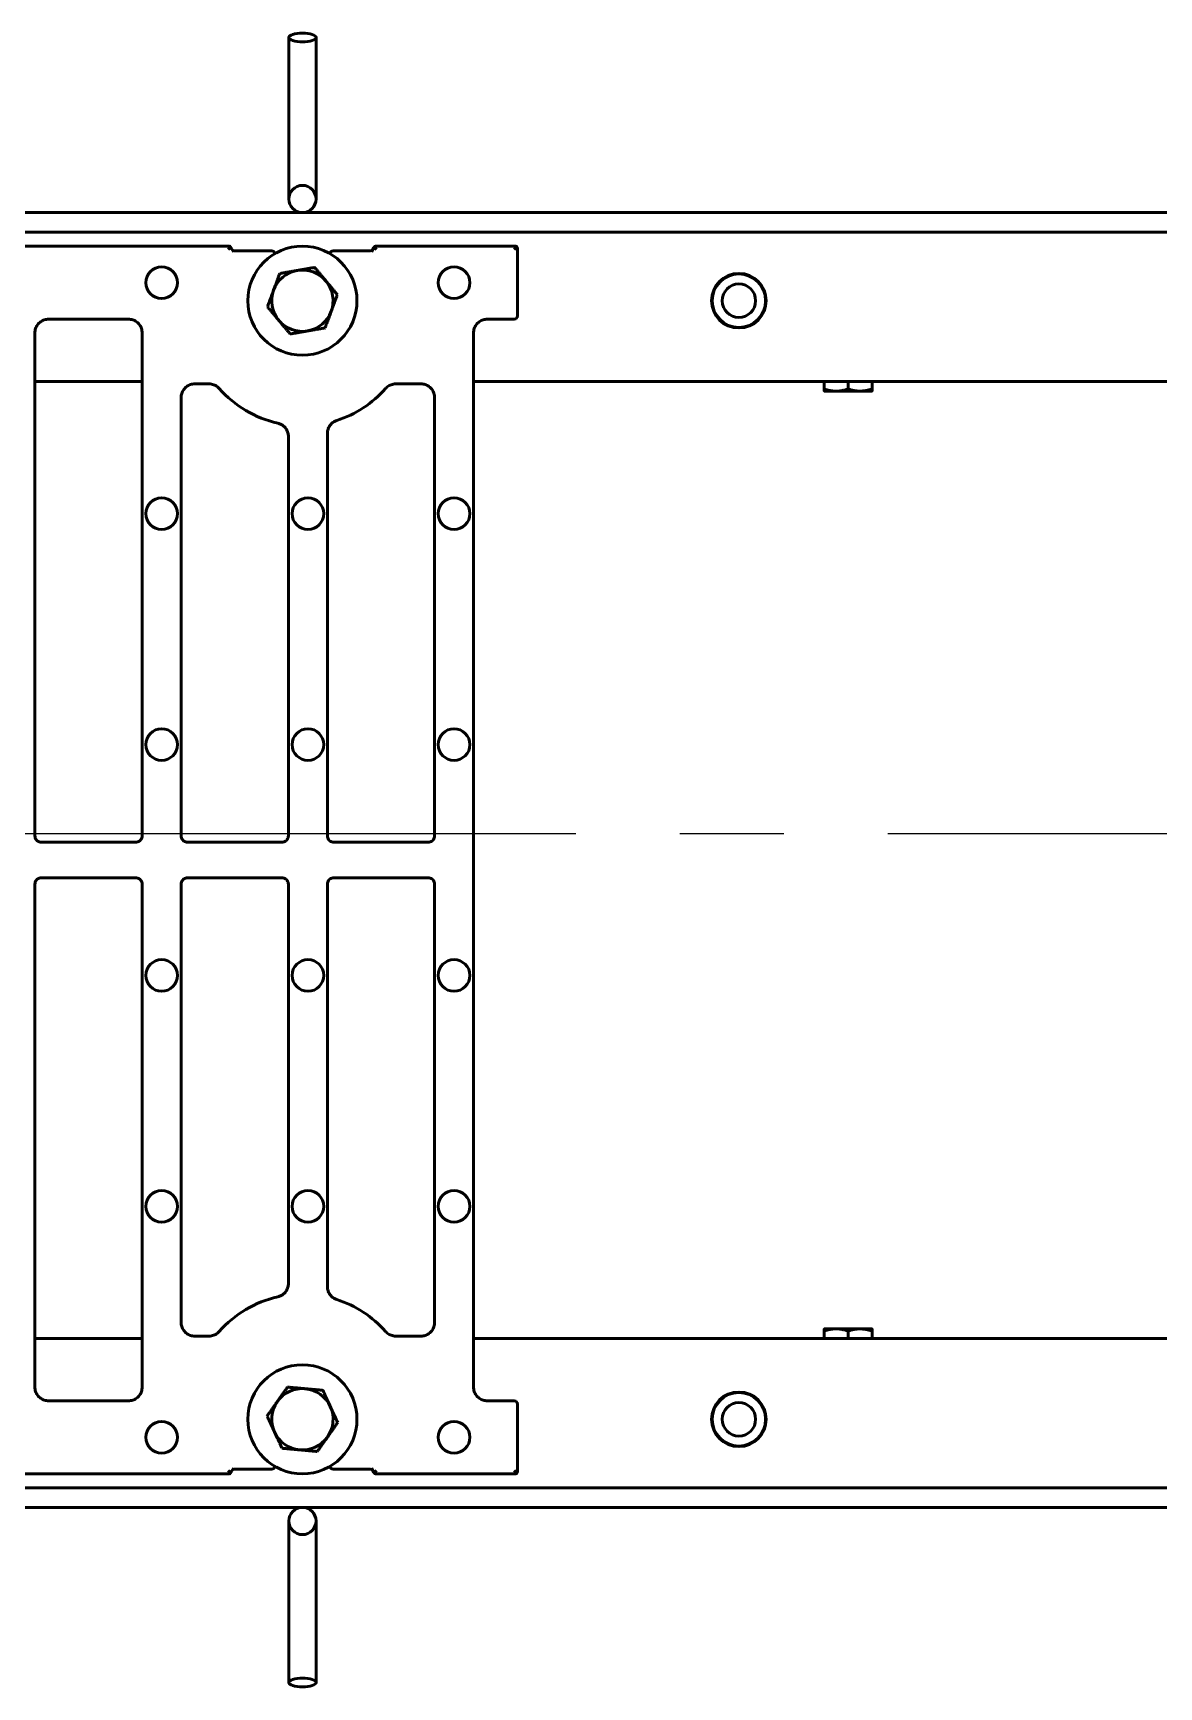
# Model space of a CAD drawing. Header units: inches. Extents: x 6 to 170, y 1 to 50.
# Drawn here: x 138.58 to 148.9, y 33.1 to 48.25 of the extents above; entities that cross this region are included whole.
import ezdxf

# ---------------------------------------------------------------- set-up
doc = ezdxf.new("R2010")
doc.units = ezdxf.units.IN
doc.header["$LTSCALE"] = 8
doc.header["$MEASUREMENT"] = 0
doc.linetypes.add('CENTER2', pattern=[1.125, 0.75, -0.125, 0.125, -0.125])
doc.layers.add('Visible (ANSI)', color=7, linetype='Continuous', lineweight=50)

msp = doc.modelspace()

# ---------------------------------------------------------------- linework, layer by layer
at = {"color": 7, "linetype": 'CENTER2', "ltscale": 0.952448}
msp.add_line((43.552063, 40.918385), (168.921708, 40.918385), dxfattribs=at)
at = {"layer": 'Visible (ANSI)'}
for p, q in [((140.927053, 47.635473), (140.927053, 48.213706)), ((141.177053, 47.635473), (141.177053, 48.213706)), ((140.927053, 47.635473), (140.927053, 47.399769)), ((141.177053, 47.399769), (141.177053, 47.635473)), ((140.927053, 46.740316), (140.927053, 47.399769)), ((141.177053, 46.740316), (141.177053, 47.399769)), ((140.927053, 46.740316), (140.927053, 46.733417)), ((141.177053, 46.733417), (141.177053, 46.740316)), ((167.052053, 46.608417), (47.052053, 46.608417)), ((167.052053, 46.429417), (47.052053, 46.429417)), ((140.376827, 46.301417), (121.727279, 46.301417)), ((140.394022, 46.293058), (140.37238, 46.271417)), ((140.41985, 46.250788), (140.397236, 46.28854)), ((140.77044, 46.25791), (140.483991, 46.25791)), ((141.620115, 46.25791), (141.333666, 46.25791)), ((141.70687, 46.28854), (141.684256, 46.250788)), ((141.710084, 46.293058), (141.731726, 46.271417)), ((143.000256, 46.301417), (141.727279, 46.301417)), ((143.017546, 46.295819), (142.993144, 46.271417)), ((143.023144, 45.662197), (143.023144, 46.276015)), ((138.725493, 45.632197), (139.458613, 45.632197)), ((142.745493, 45.632197), (142.993144, 45.632197)), ((139.583514, 45.062417), (138.600592, 45.062417)), ((140.196513, 45.03903), (140.065391, 45.03903)), ((142.138715, 45.03903), (141.907592, 45.03903)), ((167.052053, 45.062417), (142.620592, 45.062417)), ((145.833703, 45.062417), (145.83381, 44.992144)), ((146.052703, 45.062417), (146.05281, 44.992477)), ((146.271704, 45.062417), (146.27181, 44.992811)), ((145.83384, 44.972583), (145.94334, 44.97275)), ((145.94334, 44.97275), (146.16234, 44.973084)), ((146.16234, 44.973084), (146.27184, 44.973251)), ((138.660851, 40.838739), (139.523255, 40.838739)), ((140.000851, 40.838739), (140.863255, 40.838739)), ((141.340851, 40.838739), (142.203255, 40.838739)), ((139.523255, 40.514094), (138.660851, 40.514094)), ((140.863255, 40.514094), (140.000851, 40.514094)), ((142.203255, 40.514094), (141.340851, 40.514094)), ((145.94334, 36.380083), (145.83384, 36.38025)), ((146.16234, 36.379749), (145.94334, 36.380083)), ((146.27184, 36.379582), (146.16234, 36.379749)), ((138.600592, 36.290417), (139.583514, 36.290417)), ((140.065391, 36.313803), (140.196513, 36.313803)), ((141.907592, 36.313803), (142.138715, 36.313803)), ((142.620592, 36.290417), (167.052053, 36.290417)), ((145.833703, 36.290417), (145.83381, 36.36069)), ((146.052703, 36.290417), (146.05281, 36.360356)), ((146.271704, 36.290417), (146.27181, 36.360022)), ((139.458613, 35.720637), (138.725493, 35.720637)), ((142.993144, 35.720637), (142.745493, 35.720637)), ((143.023144, 35.076818), (143.023144, 35.690637)), ((121.727279, 35.051417), (140.376827, 35.051417)), ((140.394022, 35.059775), (140.37238, 35.081417)), ((140.397236, 35.064293), (140.41985, 35.102045)), ((140.483991, 35.094923), (140.77044, 35.094923)), ((141.333666, 35.094923), (141.620115, 35.094923)), ((141.684256, 35.102045), (141.70687, 35.064293)), ((141.710084, 35.059775), (141.731726, 35.081417)), ((143.000256, 35.051417), (141.727279, 35.051417)), ((143.017546, 35.057014), (142.993144, 35.081417)), ((47.052053, 34.923417), (167.052053, 34.923417)), ((47.052053, 34.744417), (167.052053, 34.744417)), ((140.927053, 34.619417), (140.927053, 34.612517)), ((140.927053, 34.612517), (140.927053, 33.953064)), ((141.177053, 34.612517), (141.177053, 34.619417)), ((141.177053, 34.612517), (141.177053, 33.953064)), ((140.927053, 33.953064), (140.927053, 33.71736)), ((141.177053, 33.71736), (141.177053, 33.953064)), ((140.927053, 33.71736), (140.927053, 33.139127)), ((141.177053, 33.71736), (141.177053, 33.139127))]:
    msp.add_line(p, q, dxfattribs=at)
for centre, radius in [((141.052053, 46.733417), 0.125), ((141.052053, 45.801417), 0.5), ((139.762053, 45.966417), 0.145), ((142.442053, 45.966417), 0.145), ((145.052053, 45.801417), 0.25), ((145.052053, 45.801417), 0.245), ((145.052053, 45.801417), 0.1535), ((139.762053, 43.850417), 0.145), ((141.102053, 43.850417), 0.145), ((142.442053, 43.850417), 0.145), ((139.762053, 41.734417), 0.145), ((141.102053, 41.734417), 0.145), ((142.442053, 41.734417), 0.145), ((139.762053, 39.618417), 0.145), ((141.102053, 39.618417), 0.145), ((142.442053, 39.618417), 0.145), ((139.762053, 37.502417), 0.145), ((141.102053, 37.502417), 0.145), ((142.442053, 37.502417), 0.145), ((141.052053, 35.551417), 0.5), ((145.052053, 35.551417), 0.25), ((145.052053, 35.551417), 0.245), ((145.052053, 35.551417), 0.1535), ((139.762053, 35.386417), 0.145), ((142.442053, 35.386417), 0.145), ((141.052053, 34.619417), 0.125)]:
    msp.add_circle(centre, radius, dxfattribs=at)
for centre, radius, start, end in [((140.77044, 46.22791), 0.03, 10.1908074, 90), ((141.333666, 46.22791), 0.03, 90, 169.8092746), ((141.052053, 45.801417), 0.28125, 99.805178, 159.805178), ((141.052053, 45.801417), 0.28125, 39.805178, 99.805178), ((141.052053, 45.801417), 0.28125, 339.805178, 39.805178), ((141.052053, 45.801417), 0.28125, 159.805178, 219.805178), ((141.052053, 45.801417), 0.28125, 219.805178, 279.805178), ((141.052053, 45.801417), 0.28125, 279.805178, 339.805178), ((142.993144, 45.662197), 0.03, 270, 0), ((141.052053, 45.671417), 1.017692, 221.5096441, 257.1871397), ((141.052053, 45.671417), 1.017692, 288.0166985, 318.4903559), ((141.052053, 35.681417), 1.017692, 102.8128603, 138.4903559), ((141.052053, 35.681417), 1.017692, 41.5096441, 71.9833015), ((141.052053, 35.551417), 0.28125, 84.7499239, 144.7499239), ((141.052053, 35.551417), 0.28125, 24.7499239, 84.7499239), ((141.052053, 35.551417), 0.28125, 144.7499239, 204.7499239), ((141.052053, 35.551417), 0.28125, 324.7499239, 24.7499239), ((142.993144, 35.690637), 0.03, 0, 90), ((141.052053, 35.551417), 0.28125, 204.7499239, 264.7499239), ((141.052053, 35.551417), 0.28125, 264.7499239, 324.7499239), ((140.77044, 35.124923), 0.03, 270, 349.8092746), ((141.333666, 35.124923), 0.03, 190.1908074, 270)]:
    msp.add_arc(centre, radius, start, end, dxfattribs=at)
for centre, major_axis in [((141.052053, 48.213706), (0.125, 0)), ((141.052053, 33.139127), (-0.125, 0))]:
    msp.add_ellipse(centre, major_axis=major_axis, ratio=0.321439465, dxfattribs=at)
for centre, major_axis, ratio, start_param, end_param in [((140.37238, 46.271654), (-0.008785, 0.031759), 0.903202452, 4.467576532, 5.180221444), ((141.731726, 46.271654), (0.008785, 0.031759), 0.903202452, 1.102963863, 1.815608775), ((142.993144, 46.271664), (0.010863, 0.034611), 0.807957516, 5.082921854, 5.703730028), ((140.37238, 35.081179), (-0.008785, -0.031759), 0.903202452, 1.102963863, 1.815608775), ((141.731726, 35.081179), (0.008785, -0.031759), 0.903202452, 4.467576532, 5.180221444), ((142.993144, 35.081169), (0.010863, -0.034611), 0.807957516, 0.579455279, 1.200263453)]:
    msp.add_ellipse(centre, major_axis=major_axis, ratio=ratio, start_param=start_param, end_param=end_param, dxfattribs=at)
for points, knots in [([(140.376827, 46.301417), (140.376968, 46.301417), (140.37712, 46.301413), (140.377878, 46.30138), (140.378572, 46.301311), (140.380831, 46.300959), (140.382535, 46.300536), (140.387618, 46.298571), (140.391119, 46.296347), (140.394022, 46.293058)], [0.58400358758, 0.58400358758, 0.58400358758, 0.58400358758, 0.58704720667, 0.58704720667, 0.59837062795, 0.59837062795, 0.62101747053, 0.62101747053, 0.66339793763, 0.66339793763, 0.66339793763, 0.66339793763]), ([(140.483991, 46.25791), (140.475146, 46.25791), (140.466302, 46.258029), (140.449497, 46.258489), (140.441537, 46.258832), (140.427484, 46.259686), (140.421351, 46.260199), (140.415509, 46.26085), (140.414568, 46.260964), (140.413687, 46.261077)], [0, 0, 0, 0, 0.3036872898, 0.3036872898, 0.6073745797, 0.6073745797, 0.9056866296, 0.9056866296, 0.9666475944, 0.9666475944, 0.9666475944, 0.9666475944]), ([(141.690417, 46.261074), (141.690235, 46.261051), (141.690051, 46.261028), (141.686085, 46.260538), (141.681294, 46.260078), (141.669518, 46.259212), (141.662307, 46.258822), (141.646496, 46.258227), (141.637853, 46.258029), (141.626089, 46.257923), (141.623102, 46.25791), (141.620115, 46.25791)], [-0.966772445, -0.966772445, -0.966772445, -0.966772445, -0.9541589238, -0.9541589238, -0.6986406649, -0.6986406649, -0.4062398512, -0.4062398512, -0.1025525614, -0.1025525614, 0, 0, 0, 0]), ([(141.710084, 46.293058), (141.713021, 46.296386), (141.716586, 46.298633), (141.721692, 46.300569), (141.723368, 46.300978), (141.725587, 46.301316), (141.726269, 46.301383), (141.727004, 46.301413), (141.727147, 46.301417), (141.727279, 46.301417)], [0.48834657481, 0.48834657481, 0.48834657481, 0.48834657481, 0.53122669947, 0.53122669947, 0.55347524242, 0.55347524242, 0.5645995139, 0.5645995139, 0.56745422028, 0.56745422028, 0.56745422028, 0.56745422028]), ([(143.000256, 46.301417), (143.000619, 46.301417), (143.000993, 46.301409), (143.003332, 46.301312), (143.005473, 46.301008), (143.010752, 46.299714), (143.014482, 46.298122), (143.017546, 46.295819)], [0.01703827592, 0.01703827592, 0.01703827592, 0.01703827592, 0.021207407, 0.021207407, 0.04241481399, 0.04241481399, 0.078548741, 0.078548741, 0.078548741, 0.078548741]), ([(138.725493, 45.632197), (138.712474, 45.632197), (138.699258, 45.630116), (138.67436, 45.622023), (138.662585, 45.616028), (138.641348, 45.600587), (138.632056, 45.591285), (138.616637, 45.570028), (138.610658, 45.558234), (138.602626, 45.533417), (138.600573, 45.520373), (138.600574, 45.507359)], [0, 0, 0, 0, 0.1229638236, 0.1229638236, 0.2459276472, 0.2459276472, 0.3688914708, 0.3688914708, 0.4918552944, 0.4918552944, 0.614819118, 0.614819118, 0.614819118, 0.614819118]), ([(139.583532, 45.507359), (139.583533, 45.520373), (139.58145, 45.533583), (139.573348, 45.55847), (139.567346, 45.570239), (139.551891, 45.591461), (139.542581, 45.600746), (139.52131, 45.616151), (139.509511, 45.622122), (139.484682, 45.630147), (139.471632, 45.632197), (139.458613, 45.632197)], [0, 0, 0, 0, 0.1229644103, 0.1229644103, 0.2459288205, 0.2459288205, 0.3688932308, 0.3688932308, 0.4918576411, 0.4918576411, 0.6148220514, 0.6148220514, 0.6148220514, 0.6148220514]), ([(142.745493, 45.632197), (142.732474, 45.632197), (142.719424, 45.630147), (142.694595, 45.622122), (142.682796, 45.616151), (142.661525, 45.600746), (142.652215, 45.591461), (142.63676, 45.570239), (142.630758, 45.55847), (142.622656, 45.533583), (142.620573, 45.520373), (142.620574, 45.507359)], [0, 0, 0, 0, 0.1229644103, 0.1229644103, 0.2459288205, 0.2459288205, 0.3688932308, 0.3688932308, 0.4918576411, 0.4918576411, 0.6148220514, 0.6148220514, 0.6148220514, 0.6148220514]), ([(138.600934, 40.89868), (138.60093, 41.205926), (138.600917, 41.513172), (138.600879, 42.127663), (138.600853, 42.434909), (138.600791, 43.0494), (138.600755, 43.356645), (138.600685, 43.971135), (138.600651, 44.27838), (138.6006, 44.89287), (138.600582, 45.200115), (138.600574, 45.507359)], [-11.706043253, -11.706043253, -11.706043253, -11.706043253, -9.364834602, -9.364834602, -7.023625952, -7.023625952, -4.682417301, -4.682417301, -2.341208651, -2.341208651, 0, 0, 0, 0]), ([(139.583172, 40.89868), (139.583176, 41.205926), (139.583189, 41.513172), (139.583227, 42.127663), (139.583253, 42.434909), (139.583315, 43.0494), (139.583351, 43.356645), (139.583421, 43.971135), (139.583455, 44.27838), (139.583506, 44.89287), (139.583524, 45.200115), (139.583532, 45.507359)], [0, 0, 0, 0, 2.341208651, 2.341208651, 4.682417301, 4.682417301, 7.023625952, 7.023625952, 9.364834602, 9.364834602, 11.706043253, 11.706043253, 11.706043253, 11.706043253]), ([(142.620936, 40.676417), (142.620936, 40.99848), (142.620926, 41.320543), (142.620891, 41.96467), (142.620866, 42.286733), (142.620804, 42.930859), (142.620766, 43.252922), (142.620693, 43.897048), (142.620657, 44.21911), (142.620601, 44.863235), (142.620583, 45.185297), (142.620574, 45.507359)], [-12.270591833, -12.270591833, -12.270591833, -12.270591833, -9.816473467, -9.816473467, -7.3623551, -7.3623551, -4.908236733, -4.908236733, -2.454118367, -2.454118367, 0, 0, 0, 0]), ([(140.065391, 45.03903), (140.052379, 45.03903), (140.039173, 45.03695), (140.014293, 45.028856), (140.002528, 45.022861), (139.981314, 45.007419), (139.972033, 44.998116), (139.956635, 44.976859), (139.950667, 44.965067), (139.942648, 44.940252), (139.940601, 44.927208), (139.940601, 44.914195)], [0, 0, 0, 0, 0.1229171095, 0.1229171095, 0.245834219, 0.245834219, 0.3687513285, 0.3687513285, 0.4916684379, 0.4916684379, 0.6145855474, 0.6145855474, 0.6145855474, 0.6145855474]), ([(140.28996, 44.996945), (140.285312, 45.002196), (140.280181, 45.007096), (140.269145, 45.015963), (140.263241, 45.019927), (140.25093, 45.026763), (140.244517, 45.029644), (140.231243, 45.034308), (140.224432, 45.036071), (140.210573, 45.038435), (140.203526, 45.03903), (140.196513, 45.03903)], [0, 0, 0, 0, 0.066276708, 0.066276708, 0.1325534161, 0.1325534161, 0.1988301241, 0.1988301241, 0.2651068321, 0.2651068321, 0.3313835402, 0.3313835402, 0.3313835402, 0.3313835402]), ([(141.907592, 45.03903), (141.90058, 45.03903), (141.89351, 45.038435), (141.879556, 45.036047), (141.872675, 45.034254), (141.859396, 45.029564), (141.852988, 45.026672), (141.840699, 45.019822), (141.834865, 45.01589), (141.823909, 45.007079), (141.818794, 45.002196), (141.814146, 44.996945)], [0, 0, 0, 0, 0.066276721, 0.066276721, 0.132553442, 0.132553442, 0.1988301629, 0.1988301629, 0.2651068839, 0.2651068839, 0.3313836049, 0.3313836049, 0.3313836049, 0.3313836049]), ([(142.263505, 44.914195), (142.263505, 44.927208), (142.261427, 44.940417), (142.253339, 44.965303), (142.247348, 44.977071), (142.231914, 44.998293), (142.222615, 45.007578), (142.201366, 45.022983), (142.189577, 45.028956), (142.164767, 45.03698), (142.151727, 45.03903), (142.138715, 45.03903)], [0, 0, 0, 0, 0.1229167888, 0.1229167888, 0.2458335776, 0.2458335776, 0.3687503664, 0.3687503664, 0.4916671552, 0.4916671552, 0.614583944, 0.614583944, 0.614583944, 0.614583944]), ([(139.940934, 40.89868), (139.940931, 41.166382), (139.94092, 41.434083), (139.94089, 41.969485), (139.94087, 42.237187), (139.94082, 42.772589), (139.940791, 43.04029), (139.94073, 43.575692), (139.940699, 43.843393), (139.940643, 44.378794), (139.940618, 44.646494), (139.940601, 44.914195)], [-10.199402739, -10.199402739, -10.199402739, -10.199402739, -8.159522191, -8.159522191, -6.119641643, -6.119641643, -4.079761096, -4.079761096, -2.039880548, -2.039880548, 0, 0, 0, 0]), ([(142.263172, 40.89868), (142.263175, 41.166382), (142.263186, 41.434083), (142.263216, 41.969485), (142.263236, 42.237187), (142.263286, 42.772589), (142.263315, 43.04029), (142.263376, 43.575692), (142.263407, 43.843393), (142.263463, 44.378794), (142.263488, 44.646494), (142.263505, 44.914195)], [0, 0, 0, 0, 2.039880548, 2.039880548, 4.079761096, 4.079761096, 6.119641643, 6.119641643, 8.159522191, 8.159522191, 10.199402739, 10.199402739, 10.199402739, 10.199402739]), ([(140.923478, 44.557336), (140.923479, 44.568496), (140.92196, 44.5798), (140.915969, 44.60148), (140.911552, 44.611808), (140.899997, 44.631124), (140.89291, 44.639977), (140.87674, 44.6554), (140.867559, 44.662052), (140.847884, 44.672611), (140.837241, 44.676591), (140.826362, 44.679065)], [0, 0, 0, 0, 0.1054228845, 0.1054228845, 0.210845769, 0.210845769, 0.3162686535, 0.3162686535, 0.4216915379, 0.4216915379, 0.5271144224, 0.5271144224, 0.5271144224, 0.5271144224]), ([(140.923172, 40.89868), (140.923175, 41.142591), (140.923184, 41.386502), (140.92321, 41.874323), (140.923227, 42.118233), (140.923269, 42.606055), (140.923295, 42.849965), (140.923349, 43.337786), (140.923377, 43.581696), (140.923432, 44.069516), (140.923457, 44.313427), (140.923478, 44.557336)], [0, 0, 0, 0, 1.858596239, 1.858596239, 3.717192478, 3.717192478, 5.575788717, 5.575788717, 7.434384955, 7.434384955, 9.292981194, 9.292981194, 9.292981194, 9.292981194]), ([(141.366819, 44.703625), (141.356923, 44.700407), (141.347315, 44.695892), (141.3296, 44.684632), (141.321544, 44.677956), (141.307201, 44.662658), (141.300974, 44.654052), (141.29096, 44.635764), (141.287098, 44.625967), (141.28194, 44.605791), (141.280625, 44.59532), (141.280625, 44.584911)], [0, 0, 0, 0, 0.0983394734, 0.0983394734, 0.1966789469, 0.1966789469, 0.2950184203, 0.2950184203, 0.3933578937, 0.3933578937, 0.4916973671, 0.4916973671, 0.4916973671, 0.4916973671]), ([(141.280934, 40.89868), (141.280931, 41.144429), (141.280922, 41.390178), (141.280896, 41.881676), (141.280878, 42.127425), (141.280835, 42.618923), (141.28081, 42.864672), (141.280755, 43.356169), (141.280726, 43.601918), (141.280672, 44.093415), (141.280646, 44.339163), (141.280625, 44.584911)], [-9.36302211, -9.36302211, -9.36302211, -9.36302211, -7.490417688, -7.490417688, -5.617813266, -5.617813266, -3.745208844, -3.745208844, -1.872604422, -1.872604422, 0, 0, 0, 0]), ([(138.600934, 40.89868), (138.600934, 40.89243), (138.601934, 40.886087), (138.605819, 40.874138), (138.608697, 40.868488), (138.616108, 40.8583), (138.620572, 40.853842), (138.630773, 40.846446), (138.636432, 40.843578), (138.648342, 40.839724), (138.654603, 40.838739), (138.660851, 40.838739)], [0, 0, 0, 0, 0.0713970065, 0.0713970065, 0.1427940129, 0.1427940129, 0.2141910194, 0.2141910194, 0.2855880258, 0.2855880258, 0.3569850323, 0.3569850323, 0.3569850323, 0.3569850323]), ([(139.523255, 40.838739), (139.529503, 40.838739), (139.535844, 40.839739), (139.547787, 40.843626), (139.553435, 40.846505), (139.563618, 40.853919), (139.568074, 40.858385), (139.575468, 40.86859), (139.578334, 40.874251), (139.582187, 40.886166), (139.583172, 40.89243), (139.583172, 40.89868)], [0, 0, 0, 0, 0.0713971809, 0.0713971809, 0.1427943617, 0.1427943617, 0.2141915426, 0.2141915426, 0.2855887234, 0.2855887234, 0.3569859043, 0.3569859043, 0.3569859043, 0.3569859043]), ([(139.940934, 40.89868), (139.940934, 40.89243), (139.941934, 40.886087), (139.945819, 40.874138), (139.948697, 40.868488), (139.956108, 40.8583), (139.960572, 40.853842), (139.970773, 40.846446), (139.976432, 40.843578), (139.988342, 40.839724), (139.994603, 40.838739), (140.000851, 40.838739)], [0, 0, 0, 0, 0.0713970065, 0.0713970065, 0.1427940129, 0.1427940129, 0.2141910194, 0.2141910194, 0.2855880258, 0.2855880258, 0.3569850323, 0.3569850323, 0.3569850323, 0.3569850323]), ([(140.863255, 40.838739), (140.869503, 40.838739), (140.875844, 40.839739), (140.887787, 40.843626), (140.893435, 40.846505), (140.903618, 40.853919), (140.908074, 40.858385), (140.915468, 40.86859), (140.918334, 40.874251), (140.922187, 40.886166), (140.923172, 40.89243), (140.923172, 40.89868)], [0, 0, 0, 0, 0.0713971809, 0.0713971809, 0.1427943617, 0.1427943617, 0.2141915426, 0.2141915426, 0.2855887234, 0.2855887234, 0.3569859043, 0.3569859043, 0.3569859043, 0.3569859043]), ([(141.280934, 40.89868), (141.280934, 40.89243), (141.281934, 40.886087), (141.285819, 40.874138), (141.288697, 40.868488), (141.296108, 40.8583), (141.300572, 40.853842), (141.310773, 40.846446), (141.316432, 40.843578), (141.328342, 40.839724), (141.334603, 40.838739), (141.340851, 40.838739)], [0, 0, 0, 0, 0.0713970065, 0.0713970065, 0.1427940129, 0.1427940129, 0.2141910194, 0.2141910194, 0.2855880258, 0.2855880258, 0.3569850323, 0.3569850323, 0.3569850323, 0.3569850323]), ([(142.203255, 40.838739), (142.209503, 40.838739), (142.215844, 40.839739), (142.227787, 40.843626), (142.233435, 40.846505), (142.243618, 40.853919), (142.248074, 40.858385), (142.255468, 40.86859), (142.258334, 40.874251), (142.262187, 40.886166), (142.263172, 40.89243), (142.263172, 40.89868)], [0, 0, 0, 0, 0.0713971809, 0.0713971809, 0.1427943617, 0.1427943617, 0.2141915426, 0.2141915426, 0.2855887234, 0.2855887234, 0.3569859043, 0.3569859043, 0.3569859043, 0.3569859043]), ([(142.620936, 40.676417), (142.620936, 40.354353), (142.620926, 40.03229), (142.620891, 39.388163), (142.620866, 39.0661), (142.620804, 38.421974), (142.620766, 38.099911), (142.620693, 37.455785), (142.620657, 37.133723), (142.620601, 36.489598), (142.620583, 36.167536), (142.620574, 35.845474)], [-12.270591833, -12.270591833, -12.270591833, -12.270591833, -9.816473467, -9.816473467, -7.3623551, -7.3623551, -4.908236733, -4.908236733, -2.454118367, -2.454118367, 0, 0, 0, 0]), ([(138.600934, 40.454153), (138.600934, 40.460403), (138.601934, 40.466747), (138.605819, 40.478695), (138.608697, 40.484345), (138.616108, 40.494533), (138.620572, 40.498991), (138.630773, 40.506387), (138.636432, 40.509255), (138.648342, 40.513109), (138.654603, 40.514094), (138.660851, 40.514094)], [0, 0, 0, 0, 0.0713970065, 0.0713970065, 0.1427940129, 0.1427940129, 0.2141910194, 0.2141910194, 0.2855880258, 0.2855880258, 0.3569850323, 0.3569850323, 0.3569850323, 0.3569850323]), ([(139.523255, 40.514094), (139.529503, 40.514094), (139.535844, 40.513094), (139.547787, 40.509207), (139.553435, 40.506328), (139.563618, 40.498914), (139.568074, 40.494449), (139.575468, 40.484244), (139.578334, 40.478582), (139.582187, 40.466667), (139.583172, 40.460403), (139.583172, 40.454153)], [0, 0, 0, 0, 0.0713971809, 0.0713971809, 0.1427943617, 0.1427943617, 0.2141915426, 0.2141915426, 0.2855887234, 0.2855887234, 0.3569859043, 0.3569859043, 0.3569859043, 0.3569859043]), ([(139.940934, 40.454153), (139.940934, 40.460403), (139.941934, 40.466747), (139.945819, 40.478695), (139.948697, 40.484345), (139.956108, 40.494533), (139.960572, 40.498991), (139.970773, 40.506387), (139.976432, 40.509255), (139.988342, 40.513109), (139.994603, 40.514094), (140.000851, 40.514094)], [0, 0, 0, 0, 0.0713970065, 0.0713970065, 0.1427940129, 0.1427940129, 0.2141910194, 0.2141910194, 0.2855880258, 0.2855880258, 0.3569850323, 0.3569850323, 0.3569850323, 0.3569850323]), ([(140.863255, 40.514094), (140.869503, 40.514094), (140.875844, 40.513094), (140.887787, 40.509207), (140.893435, 40.506328), (140.903618, 40.498914), (140.908074, 40.494449), (140.915468, 40.484244), (140.918334, 40.478582), (140.922187, 40.466667), (140.923172, 40.460403), (140.923172, 40.454153)], [0, 0, 0, 0, 0.0713971809, 0.0713971809, 0.1427943617, 0.1427943617, 0.2141915426, 0.2141915426, 0.2855887234, 0.2855887234, 0.3569859043, 0.3569859043, 0.3569859043, 0.3569859043]), ([(141.280934, 40.454153), (141.280934, 40.460403), (141.281934, 40.466747), (141.285819, 40.478695), (141.288697, 40.484345), (141.296108, 40.494533), (141.300572, 40.498991), (141.310773, 40.506387), (141.316432, 40.509255), (141.328342, 40.513109), (141.334603, 40.514094), (141.340851, 40.514094)], [0, 0, 0, 0, 0.0713970065, 0.0713970065, 0.1427940129, 0.1427940129, 0.2141910194, 0.2141910194, 0.2855880258, 0.2855880258, 0.3569850323, 0.3569850323, 0.3569850323, 0.3569850323]), ([(142.203255, 40.514094), (142.209503, 40.514094), (142.215844, 40.513094), (142.227787, 40.509207), (142.233435, 40.506328), (142.243618, 40.498914), (142.248074, 40.494449), (142.255468, 40.484244), (142.258334, 40.478582), (142.262187, 40.466667), (142.263172, 40.460403), (142.263172, 40.454153)], [0, 0, 0, 0, 0.0713971809, 0.0713971809, 0.1427943617, 0.1427943617, 0.2141915426, 0.2141915426, 0.2855887234, 0.2855887234, 0.3569859043, 0.3569859043, 0.3569859043, 0.3569859043]), ([(138.600934, 40.454153), (138.60093, 40.146907), (138.600917, 39.839661), (138.600879, 39.22517), (138.600853, 38.917925), (138.600791, 38.303433), (138.600755, 37.996188), (138.600685, 37.381698), (138.600651, 37.074453), (138.6006, 36.459963), (138.600582, 36.152718), (138.600574, 35.845474)], [-11.706043253, -11.706043253, -11.706043253, -11.706043253, -9.364834602, -9.364834602, -7.023625952, -7.023625952, -4.682417301, -4.682417301, -2.341208651, -2.341208651, 0, 0, 0, 0]), ([(139.583172, 40.454153), (139.583176, 40.146907), (139.583189, 39.839661), (139.583227, 39.22517), (139.583253, 38.917925), (139.583315, 38.303433), (139.583351, 37.996188), (139.583421, 37.381698), (139.583455, 37.074453), (139.583506, 36.459963), (139.583524, 36.152718), (139.583532, 35.845474)], [0, 0, 0, 0, 2.341208651, 2.341208651, 4.682417301, 4.682417301, 7.023625952, 7.023625952, 9.364834602, 9.364834602, 11.706043253, 11.706043253, 11.706043253, 11.706043253]), ([(139.940934, 40.454153), (139.940931, 40.186452), (139.94092, 39.91875), (139.94089, 39.383348), (139.94087, 39.115647), (139.94082, 38.580244), (139.940791, 38.312543), (139.94073, 37.777141), (139.940699, 37.509441), (139.940643, 36.974039), (139.940618, 36.706339), (139.940601, 36.438639)], [-10.199402739, -10.199402739, -10.199402739, -10.199402739, -8.159522191, -8.159522191, -6.119641643, -6.119641643, -4.079761096, -4.079761096, -2.039880548, -2.039880548, 0, 0, 0, 0]), ([(140.923172, 40.454153), (140.923175, 40.210242), (140.923184, 39.966332), (140.92321, 39.47851), (140.923227, 39.2346), (140.923269, 38.746779), (140.923295, 38.502868), (140.923349, 38.015047), (140.923377, 37.771137), (140.923432, 37.283317), (140.923457, 37.039407), (140.923478, 36.795497)], [0, 0, 0, 0, 1.858596239, 1.858596239, 3.717192478, 3.717192478, 5.575788717, 5.575788717, 7.434384955, 7.434384955, 9.292981194, 9.292981194, 9.292981194, 9.292981194]), ([(141.280934, 40.454153), (141.280931, 40.208404), (141.280922, 39.962655), (141.280896, 39.471157), (141.280878, 39.225408), (141.280835, 38.73391), (141.28081, 38.488161), (141.280755, 37.996664), (141.280726, 37.750915), (141.280672, 37.259418), (141.280646, 37.01367), (141.280625, 36.767922)], [-9.36302211, -9.36302211, -9.36302211, -9.36302211, -7.490417688, -7.490417688, -5.617813266, -5.617813266, -3.745208844, -3.745208844, -1.872604422, -1.872604422, 0, 0, 0, 0]), ([(142.263172, 40.454153), (142.263175, 40.186452), (142.263186, 39.91875), (142.263216, 39.383348), (142.263236, 39.115647), (142.263286, 38.580244), (142.263315, 38.312543), (142.263376, 37.777141), (142.263407, 37.509441), (142.263463, 36.974039), (142.263488, 36.706339), (142.263505, 36.438639)], [0, 0, 0, 0, 2.039880548, 2.039880548, 4.079761096, 4.079761096, 6.119641643, 6.119641643, 8.159522191, 8.159522191, 10.199402739, 10.199402739, 10.199402739, 10.199402739]), ([(140.923478, 36.795497), (140.923479, 36.784337), (140.92196, 36.773033), (140.915969, 36.751353), (140.911552, 36.741025), (140.899997, 36.72171), (140.89291, 36.712856), (140.87674, 36.697433), (140.867559, 36.690782), (140.847884, 36.680223), (140.837241, 36.676242), (140.826362, 36.673768)], [0, 0, 0, 0, 0.1054228845, 0.1054228845, 0.210845769, 0.210845769, 0.3162686535, 0.3162686535, 0.4216915379, 0.4216915379, 0.5271144224, 0.5271144224, 0.5271144224, 0.5271144224]), ([(141.366819, 36.649208), (141.356923, 36.652427), (141.347315, 36.656941), (141.3296, 36.668201), (141.321544, 36.674877), (141.307201, 36.690175), (141.300974, 36.698781), (141.29096, 36.71707), (141.287098, 36.726866), (141.28194, 36.747043), (141.280625, 36.757513), (141.280625, 36.767922)], [0, 0, 0, 0, 0.0983394734, 0.0983394734, 0.1966789469, 0.1966789469, 0.2950184203, 0.2950184203, 0.3933578937, 0.3933578937, 0.4916973671, 0.4916973671, 0.4916973671, 0.4916973671]), ([(140.065391, 36.313803), (140.052379, 36.313803), (140.039173, 36.315883), (140.014293, 36.323977), (140.002528, 36.329972), (139.981314, 36.345414), (139.972033, 36.354717), (139.956635, 36.375974), (139.950667, 36.387766), (139.942648, 36.412582), (139.940601, 36.425625), (139.940601, 36.438639)], [0, 0, 0, 0, 0.1229171095, 0.1229171095, 0.245834219, 0.245834219, 0.3687513285, 0.3687513285, 0.4916684379, 0.4916684379, 0.6145855474, 0.6145855474, 0.6145855474, 0.6145855474]), ([(142.263505, 36.438639), (142.263505, 36.425625), (142.261427, 36.412416), (142.253339, 36.38753), (142.247348, 36.375762), (142.231914, 36.35454), (142.222615, 36.345255), (142.201366, 36.32985), (142.189577, 36.323877), (142.164767, 36.315853), (142.151727, 36.313803), (142.138715, 36.313803)], [0, 0, 0, 0, 0.1229167888, 0.1229167888, 0.2458335776, 0.2458335776, 0.3687503664, 0.3687503664, 0.4916671552, 0.4916671552, 0.614583944, 0.614583944, 0.614583944, 0.614583944]), ([(140.28996, 36.355888), (140.285312, 36.350637), (140.280181, 36.345737), (140.269145, 36.33687), (140.263241, 36.332906), (140.25093, 36.32607), (140.244517, 36.323189), (140.231243, 36.318525), (140.224432, 36.316762), (140.210573, 36.314398), (140.203526, 36.313803), (140.196513, 36.313803)], [0, 0, 0, 0, 0.066276708, 0.066276708, 0.1325534161, 0.1325534161, 0.1988301241, 0.1988301241, 0.2651068321, 0.2651068321, 0.3313835402, 0.3313835402, 0.3313835402, 0.3313835402]), ([(141.907592, 36.313803), (141.90058, 36.313803), (141.89351, 36.314398), (141.879556, 36.316786), (141.872675, 36.31858), (141.859396, 36.323269), (141.852988, 36.326162), (141.840699, 36.333011), (141.834865, 36.336943), (141.823909, 36.345754), (141.818794, 36.350637), (141.814146, 36.355888)], [0, 0, 0, 0, 0.066276721, 0.066276721, 0.132553442, 0.132553442, 0.1988301629, 0.1988301629, 0.2651068839, 0.2651068839, 0.3313836049, 0.3313836049, 0.3313836049, 0.3313836049]), ([(138.725493, 35.720637), (138.712474, 35.720637), (138.699258, 35.722717), (138.67436, 35.73081), (138.662585, 35.736805), (138.641348, 35.752246), (138.632056, 35.761548), (138.616637, 35.782806), (138.610658, 35.794599), (138.602626, 35.819416), (138.600573, 35.83246), (138.600574, 35.845474)], [0, 0, 0, 0, 0.1229638236, 0.1229638236, 0.2459276472, 0.2459276472, 0.3688914708, 0.3688914708, 0.4918552944, 0.4918552944, 0.614819118, 0.614819118, 0.614819118, 0.614819118]), ([(139.583532, 35.845474), (139.583533, 35.83246), (139.58145, 35.81925), (139.573348, 35.794363), (139.567346, 35.782594), (139.551891, 35.761373), (139.542581, 35.752087), (139.52131, 35.736683), (139.509511, 35.730711), (139.484682, 35.722686), (139.471632, 35.720637), (139.458613, 35.720637)], [0, 0, 0, 0, 0.1229644103, 0.1229644103, 0.2459288205, 0.2459288205, 0.3688932308, 0.3688932308, 0.4918576411, 0.4918576411, 0.6148220514, 0.6148220514, 0.6148220514, 0.6148220514]), ([(142.745493, 35.720637), (142.732474, 35.720637), (142.719424, 35.722686), (142.694595, 35.730711), (142.682796, 35.736683), (142.661525, 35.752087), (142.652215, 35.761373), (142.63676, 35.782594), (142.630758, 35.794363), (142.622656, 35.81925), (142.620573, 35.83246), (142.620574, 35.845474)], [0, 0, 0, 0, 0.1229644103, 0.1229644103, 0.2459288205, 0.2459288205, 0.3688932308, 0.3688932308, 0.4918576411, 0.4918576411, 0.6148220514, 0.6148220514, 0.6148220514, 0.6148220514]), ([(140.376827, 35.051417), (140.376968, 35.051417), (140.37712, 35.05142), (140.377878, 35.051453), (140.378572, 35.051523), (140.380831, 35.051874), (140.382535, 35.052297), (140.387618, 35.054262), (140.391119, 35.056486), (140.394022, 35.059775)], [0.58400358758, 0.58400358758, 0.58400358758, 0.58400358758, 0.58704720667, 0.58704720667, 0.59837062795, 0.59837062795, 0.62101747053, 0.62101747053, 0.66339793763, 0.66339793763, 0.66339793763, 0.66339793763]), ([(140.483991, 35.094923), (140.475146, 35.094923), (140.466302, 35.094804), (140.449497, 35.094344), (140.441537, 35.094001), (140.427484, 35.093147), (140.421351, 35.092635), (140.415509, 35.091983), (140.414568, 35.09187), (140.413687, 35.091757)], [0, 0, 0, 0, 0.3036872898, 0.3036872898, 0.6073745797, 0.6073745797, 0.9056866296, 0.9056866296, 0.9666475944, 0.9666475944, 0.9666475944, 0.9666475944]), ([(141.690417, 35.091759), (141.690235, 35.091782), (141.690051, 35.091806), (141.686085, 35.092295), (141.681294, 35.092756), (141.669518, 35.093621), (141.662307, 35.094012), (141.646496, 35.094607), (141.637853, 35.094804), (141.626089, 35.09491), (141.623102, 35.094923), (141.620115, 35.094923)], [-0.966772445, -0.966772445, -0.966772445, -0.966772445, -0.9541589238, -0.9541589238, -0.6986406649, -0.6986406649, -0.4062398512, -0.4062398512, -0.1025525614, -0.1025525614, 0, 0, 0, 0]), ([(141.710084, 35.059775), (141.713021, 35.056447), (141.716586, 35.0542), (141.721692, 35.052264), (141.723368, 35.051855), (141.725587, 35.051517), (141.726269, 35.05145), (141.727004, 35.05142), (141.727147, 35.051417), (141.727279, 35.051417)], [0.48834657481, 0.48834657481, 0.48834657481, 0.48834657481, 0.53122669947, 0.53122669947, 0.55347524242, 0.55347524242, 0.5645995139, 0.5645995139, 0.56745422028, 0.56745422028, 0.56745422028, 0.56745422028]), ([(143.000256, 35.051417), (143.000619, 35.051417), (143.000993, 35.051424), (143.003332, 35.051522), (143.005473, 35.051825), (143.010752, 35.053119), (143.014482, 35.054711), (143.017546, 35.057014)], [0.01703827592, 0.01703827592, 0.01703827592, 0.01703827592, 0.021207407, 0.021207407, 0.04241481399, 0.04241481399, 0.078548741, 0.078548741, 0.078548741, 0.078548741])]:
    msp.add_open_spline(points, degree=3, knots=knots, dxfattribs=at)
for points in [[(140.844149, 46.050905), (140.929897, 46.065724), (141.004156, 46.078558)], [(141.004156, 46.078558), (141.078416, 46.091392), (141.164164, 46.106211)], [(141.164164, 46.106211), (141.219872, 46.039361), (141.268116, 45.981467)], [(140.788093, 45.898508), (140.814109, 45.969236), (140.844149, 46.050905)], [(141.268116, 45.981467), (141.316361, 45.923573), (141.372069, 45.856723)], [(140.732037, 45.746111), (140.762077, 45.82778), (140.788093, 45.898508)], [(141.372069, 45.856723), (141.342028, 45.775053), (141.316013, 45.704325)], [(140.835989, 45.621366), (140.787745, 45.67926), (140.732037, 45.746111)], [(140.939942, 45.496622), (140.884234, 45.563472), (140.835989, 45.621366)], [(141.316013, 45.704325), (141.289997, 45.633597), (141.259957, 45.551928)], [(141.099949, 45.524275), (141.02569, 45.511441), (140.939942, 45.496622)], [(141.259957, 45.551928), (141.174209, 45.537109), (141.099949, 45.524275)], [(145.83381, 44.992144), (145.892521, 44.972673), (145.94334, 44.97275)], [(145.83384, 44.972583), (145.83384, 44.972583), (145.83381, 44.992144)], [(145.94334, 44.97275), (145.994159, 44.972828), (146.05281, 44.992477)], [(146.05281, 44.992477), (146.111521, 44.973007), (146.16234, 44.973084)], [(146.16234, 44.973084), (146.213159, 44.973162), (146.27181, 44.992811)], [(146.27181, 44.992811), (146.27184, 44.973251), (146.27184, 44.973251)], [(145.83381, 36.36069), (145.83384, 36.38025), (145.83384, 36.38025)], [(145.94334, 36.380083), (145.892521, 36.38016), (145.83381, 36.36069)], [(146.05281, 36.360356), (145.994159, 36.380005), (145.94334, 36.380083)], [(146.16234, 36.379749), (146.111521, 36.379827), (146.05281, 36.360356)], [(146.27181, 36.360022), (146.213159, 36.379672), (146.16234, 36.379749)], [(146.27184, 36.379582), (146.27184, 36.379582), (146.27181, 36.360022)], [(140.822373, 35.713739), (140.865867, 35.775282), (140.91609, 35.846345)], [(140.91609, 35.846345), (141.002744, 35.838382), (141.077788, 35.831487)], [(141.077788, 35.831487), (141.152833, 35.824591), (141.239487, 35.816628)], [(141.239487, 35.816628), (141.275918, 35.737603), (141.307468, 35.669164)], [(140.728656, 35.581133), (140.778879, 35.652196), (140.822373, 35.713739)], [(141.307468, 35.669164), (141.339019, 35.600726), (141.37545, 35.5217)], [(140.796638, 35.433669), (140.765087, 35.502107), (140.728656, 35.581133)], [(141.37545, 35.5217), (141.325227, 35.450637), (141.281733, 35.389094)], [(140.864619, 35.286205), (140.828188, 35.365231), (140.796638, 35.433669)], [(141.281733, 35.389094), (141.238239, 35.327552), (141.188016, 35.256488)], [(141.026318, 35.271346), (140.951273, 35.278242), (140.864619, 35.286205)], [(141.188016, 35.256488), (141.101362, 35.264451), (141.026318, 35.271346)]]:
    msp.add_rational_spline(points, [1, 1.0379548493, 1], degree=2, dxfattribs=at)

doc.saveas('drawing.dxf')
